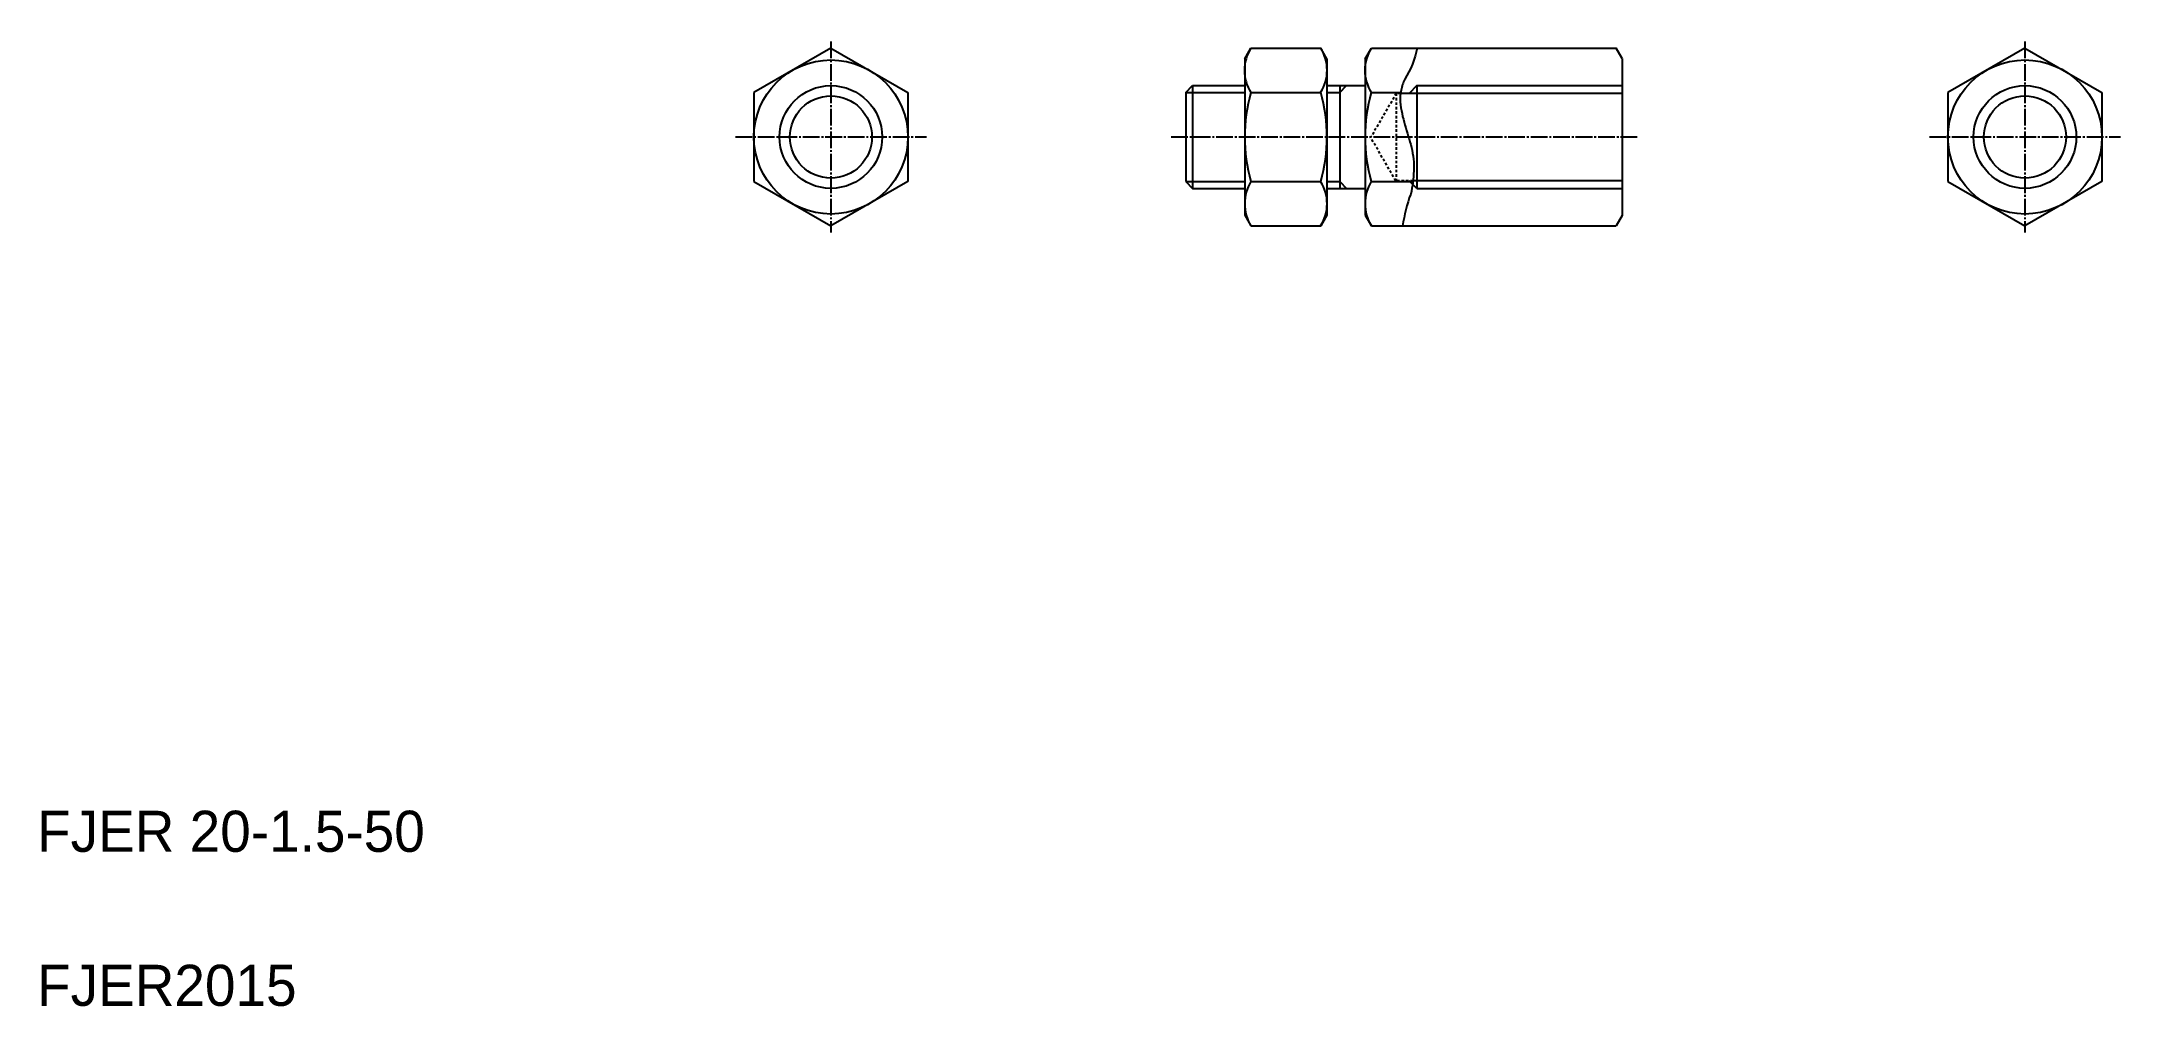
# Model space of a CAD drawing. Extents: x 21 to 426, y 20 to 208.
import ezdxf

# ---------------------------------------------------------------- set-up
doc = ezdxf.new("R2010")
doc.units = 0
doc.header["$LTSCALE"] = 0.25
doc.linetypes.add('CENTER', pattern=[17.5, 13, -1.5, 1.5, -1.5])
doc.linetypes.add('DASHED', pattern=[3.5, 2, -1.5])
doc.layers.get('0').update_dxf_attribs({"linetype": 'CONTINUOUS'})
doc.layers.add('CENTER', color=1, linetype='CENTER')

msp = doc.modelspace()

# ---------------------------------------------------------------- linework, layer by layer
for p, q in [((174.6, 206.55), (159.6, 197.89)), ((174.6, 206.55), (189.6, 197.89)), ((255.19, 204.46), (256.39, 206.55)), ((256.39, 206.55), (269.98, 206.55)), ((271.19, 204.46), (269.98, 206.55)), ((278.64, 204.46), (279.85, 206.55)), ((279.85, 206.55), (327.52, 206.55)), ((328.69, 204.54), (327.52, 206.55)), ((407.14, 206.55), (392.14, 197.89)), ((407.14, 206.55), (422.14, 197.89)), ((255.19, 204.46), (255.19, 174)), ((271.19, 204.46), (271.19, 174)), ((278.64, 204.46), (278.64, 174)), ((328.69, 204.54), (328.69, 173.92)), ((243.69, 197.87), (245.04, 199.23)), ((245.04, 199.23), (255.19, 199.23)), ((245.04, 199.23), (245.04, 179.23)), ((271.19, 199.23), (278.69, 199.23)), ((273.69, 199.23), (273.69, 179.23)), ((288.69, 199.23), (288.69, 179.23)), ((159.6, 197.89), (159.6, 180.57)), ((189.6, 197.89), (189.6, 180.57)), ((243.69, 197.87), (243.69, 180.58)), ((256.39, 197.87), (269.98, 197.89)), ((279.85, 197.87), (285.55, 197.87)), ((328.69, 197.73), (285.47, 197.73)), ((392.14, 197.89), (392.14, 180.57)), ((422.14, 197.89), (422.14, 180.57)), ((159.6, 193.56), (159.6, 193.56)), ((159.6, 189.23), (159.6, 189.23)), ((159.6, 180.57), (174.6, 171.91)), ((189.6, 180.57), (174.6, 171.91)), ((243.69, 180.58), (245.04, 179.23)), ((245.04, 179.23), (255.19, 179.23)), ((256.39, 180.58), (269.98, 180.57)), ((271.19, 179.23), (278.69, 179.23)), ((279.85, 180.58), (287.96, 180.58)), ((328.69, 180.72), (287.97, 180.72)), ((392.14, 180.57), (407.14, 171.91)), ((422.14, 180.57), (407.14, 171.91)), ((255.19, 174), (256.39, 171.91)), ((256.39, 171.91), (269.98, 171.91)), ((271.19, 174), (269.98, 171.91)), ((278.64, 174), (279.85, 171.91)), ((279.85, 171.91), (327.52, 171.91)), ((328.69, 173.92), (327.52, 171.91))]:
    msp.add_line(p, q)
at = {"color": 3}
for p, q in [((273.69, 197.87), (275.04, 199.23)), ((288.69, 199.23), (287.19, 197.73)), ((288.69, 199.23), (328.69, 199.23)), ((243.69, 197.87), (255.19, 197.87)), ((271.19, 197.87), (273.69, 197.87)), ((243.69, 180.58), (255.19, 180.58)), ((271.19, 180.58), (273.69, 180.58)), ((273.69, 180.58), (275.04, 179.23)), ((288.69, 179.23), (287.19, 180.72)), ((288.69, 179.23), (328.69, 179.23))]:
    msp.add_line(p, q, dxfattribs=at)
at = {"color": 3, "linetype": 'DASHED'}
for p, q in [((284.69, 197.73), (279.77, 189.23)), ((284.69, 197.73), (284.69, 180.72)), ((285.53, 197.73), (284.69, 197.73)), ((284.59, 180.72), (279.68, 189.23)), ((287.97, 180.72), (284.59, 180.72))]:
    msp.add_line(p, q, dxfattribs=at)
at = {"color": 3}
msp.add_lwpolyline([(288.79, 206.55, -0.091655), (286.35, 200.51, 0.056752), (285.63, 198.34, 0.06751), (285.49, 196.06, 0.0343), (285.82, 193.8, 0.01879), (286.38, 191.58, 0.004539), (287.05, 189.39, -0.015359), (287.66, 187.19, -0.03605), (288.05, 184.94, -0.032073), (288.11, 182.65, -0.02243), (287.93, 180.37, -0.030113), (287.51, 178.12, 0.049832), (285.94, 171.91)], format="xyb", dxfattribs=at)
for centre, radius in [((174.6, 189.23), 15), ((407.14, 189.23), 15), ((407.14, 189.23), 8)]:
    msp.add_circle(centre, radius)
at = {"color": 7}
msp.add_circle((174.6, 189.23), 10, dxfattribs=at)
at = {"color": 3}
for centre, radius in [((407.14, 189.23), 10), ((174.6, 189.23), 8)]:
    msp.add_circle(centre, radius, dxfattribs=at)
for centre, radius, start, end in [((263.25, 202.21), 8.12, 147.7068, 212.2932), ((263.14, 202.22), 8.09, 327.6505, 32.3495), ((286.71, 202.21), 8.12, 147.7068, 212.2932), ((286.64, 189.23), 31.46, 164.0443, 195.9557), ((239.65, 189.23), 31.55, 344.0661, 15.9339), ((310.09, 189.23), 31.46, 164.0443, 195.9557), ((263.56, 176.24), 8.38, 148.822, 211.178), ((263.14, 176.24), 8.09, 327.6505, 32.3495), ((287.01, 176.24), 8.38, 148.822, 211.178)]:
    msp.add_arc(centre, radius, start, end)
at = {"layer": 'CENTER', "color": 1, "linetype": 'CENTER'}
for p, q in [((174.6, 207.82), (174.6, 170.64)), ((407.14, 207.82), (407.14, 170.64)), ((156.01, 189.23), (193.19, 189.23)), ((240.89, 189.23), (331.69, 189.23)), ((388.55, 189.23), (425.73, 189.23))]:
    msp.add_line(p, q, dxfattribs=at)

# ---------------------------------------------------------------- texts
for s, p in [('FJER 20-1.5-50', (20, 50)), ('FJER2015', (20, 20))]:
    msp.add_text(s, height=8).set_placement(p)

doc.saveas('drawing.dxf')
